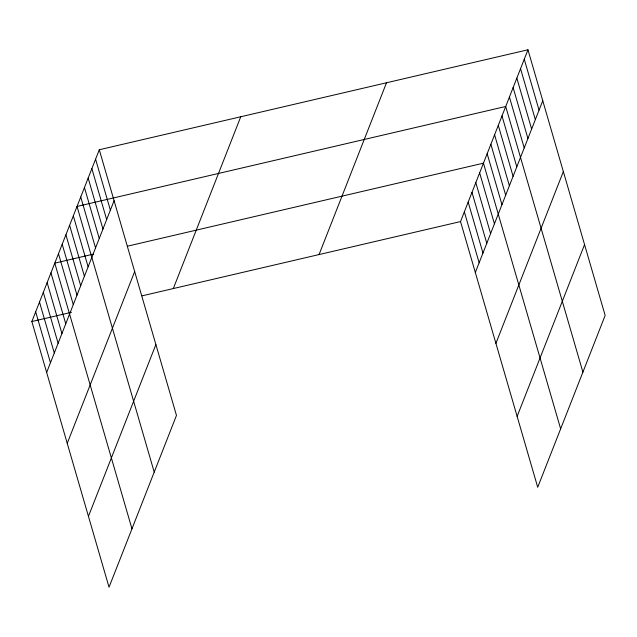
<?xml version="1.0" encoding="UTF-8"?>
<svg xmlns="http://www.w3.org/2000/svg" width="637" height="637" viewBox="0 0 637 637"><rect width="100%" height="100%" fill="white"/><g stroke="black" fill="none" stroke-linecap="round" stroke-linejoin="round"><path stroke-width="0.96" d="M99.284 149.751L176.473 415.428L109.038 587.218L31.85 321.542L99.284 149.751L527.962 49.782L605.15 315.458L537.716 487.249L460.527 221.572L527.962 49.782M46.644 372.478L114.087 200.687M67.235 443.344L134.67 271.553M173.312 288.553L240.754 116.762M88.447 516.352L155.882 344.561M319.065 254.561L386.5 82.778M475.321 272.509L542.764 100.718M495.912 343.375L563.347 171.584M517.125 416.383L584.559 244.592M93.448 254.115L54.782 263.137L131.963 528.806M127.4 246.201L483.459 163.168L560.64 428.836M31.85 321.542L71.463 312.305M142.194 295.815L460.527 221.572M524.259 59.233L539.053 110.169M520.548 68.685L535.343 119.613M516.838 78.128L531.632 129.064M513.127 87.58L527.93 138.516M509.417 97.031L524.219 147.959M582.895 372.143L505.714 106.475L77.037 206.444L154.218 472.113M502.004 115.926L516.798 166.854M498.293 125.37L513.088 176.306M494.583 134.821L509.385 185.757M490.872 144.273L505.674 195.201M487.162 153.716L501.964 204.652M479.637 172.898L494.431 223.834M475.815 182.636L490.609 233.572M471.993 192.366L486.787 243.302M468.171 202.104L482.965 253.04M464.349 211.842L479.143 262.77M95.582 159.202L110.376 210.138M91.871 168.654L106.666 219.582M88.161 178.097L102.955 229.033M84.45 187.549L99.253 238.485M80.74 197L95.542 247.928M73.327 215.895L88.121 266.823M69.616 225.339L84.41 276.275M65.906 234.79L80.7 285.726M62.195 244.242L76.997 295.17M58.485 253.685L73.287 304.621M50.96 272.867L65.754 323.803M47.138 282.605L61.932 333.541M43.316 292.343L58.11 343.271M39.494 302.073L54.288 353.009M35.672 311.812L50.466 362.74"/></g></svg>
